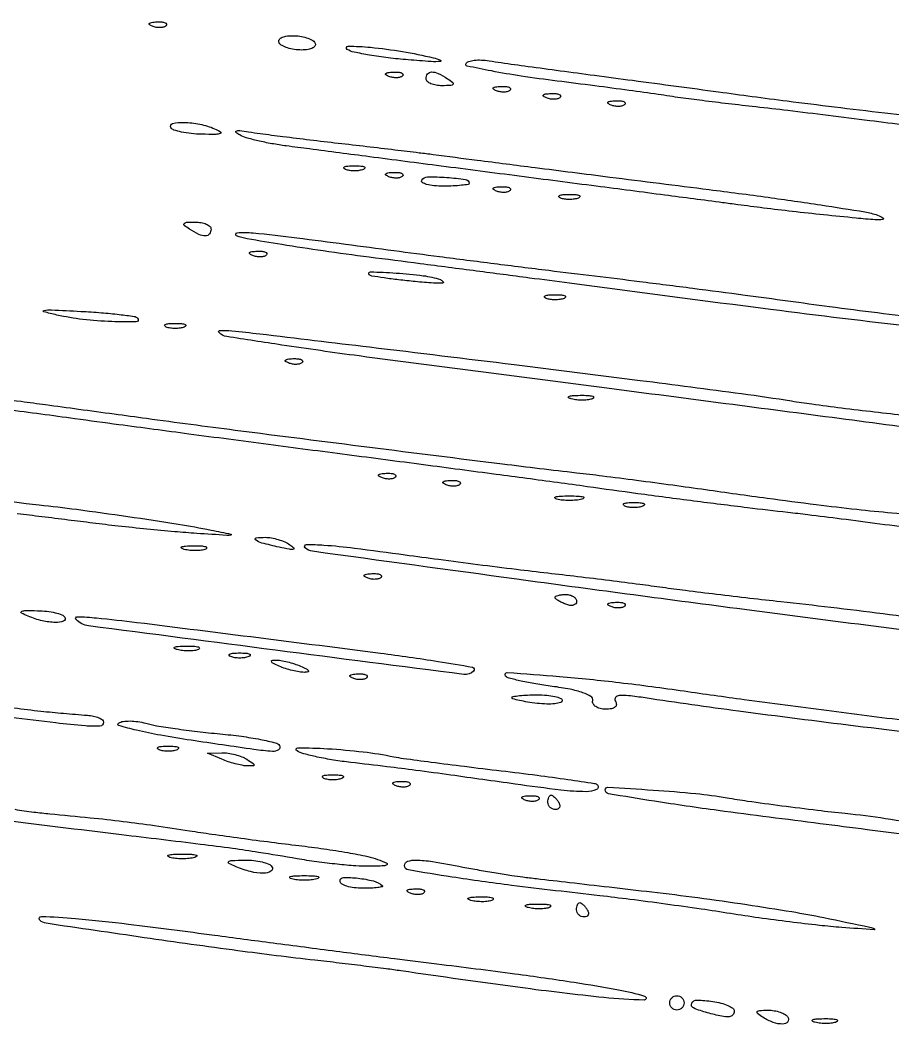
# Model space of a CAD drawing. Extents: x 0 to 1897, y 0 to 3427.
# Drawn here: x 125.4 to 247.1, y 2353.5 to 2494.2 of the extents above; entities that cross this region are included whole.
import ezdxf

# ---------------------------------------------------------------- set-up
doc = ezdxf.new("R2010")
doc.units = 0
doc.header["$MEASUREMENT"] = 0

msp = doc.modelspace()

# ---------------------------------------------------------------- linework, layer by layer
for points in [[(0, 2693.945209, 0.000071), (0.033176, 2460.079717, 0.001354), (0.251425, 2387.118151, 0.000574), (0.543644, 2344.444757, 0.411873)], [(249, 2479.468133, 0.001542), (243.904547, 2480.13412, 0.001041), (238.0875, 2480.863876, 0.001048), (232.459604, 2481.54603, 0.002087), (228, 2482.058219, -0.001622), (224.179488, 2482.493408, -0.001897), (220.55625, 2482.931979, -0.001674), (217.49552, 2483.324661, -0.011575), (216, 2483.556959, 0.010043), (214.394643, 2483.811358, 0.000901), (210.354568, 2484.361235, 0.001172), (205.532934, 2484.997136, 0.000915), (200.292145, 2485.666071, -0.006059), (195.261821, 2486.360806, -0.010544), (191.109982, 2487.075407, -0.00486), (187.737654, 2487.763419, -0.518514), (187.580918, 2488.130929, -0.185062), (187.950159, 2488.412349, -0.04309), (188.728085, 2488.569335, -0.038798), (189.714354, 2488.604307, -0.029658), (190.788773, 2488.494971, 0.005449), (192.464962, 2488.241958, 0.000631), (196.228577, 2487.720587, 0.00076), (200.706608, 2487.11294, 0.00062), (205.5, 2486.475967, -0.000359), (210.823088, 2485.771436, -0.00024), (216.9125, 2484.958058, -0.000242), (222.812474, 2484.164196, -0.000476), (227.5, 2483.526617, 0.00273), (232.38061, 2482.885165, 0.001139), (238.96875, 2482.071105, 0.001127), (246.025047, 2481.231652, 0.00146), (252.5, 2480.495322, -0.004302)], [(250.141061, 2451.340716, -0.003077), (230.071457, 2453.784315, -0.001158), (202, 2457.443725, 0.000409), (196.439059, 2458.17712, 0.000178), (189.05188, 2459.142538, 0.000176), (181.201839, 2460.162789, 0.000235), (174.070231, 2461.083702, -0.003457), (167.625768, 2461.958145, -0.004784), (161.858577, 2462.83772, -0.00305), (157.031522, 2463.651489, -0.058203), (155.570231, 2464.086585, -0.784003), (155.637739, 2464.492786, -0.042623), (157.872616, 2464.472879, -0.008578), (163.979533, 2463.790622, -0.001017), (177.5, 2462.016841, 0.001039), (183.873286, 2461.180993, 0.00061), (191.5, 2460.206335, 0.00061), (199.126848, 2459.250574, 0.001041), (205.5, 2458.473297, -0.00138), (211.803864, 2457.700136, -0.000854), (219.20625, 2456.758644, -0.000857), (226.51351, 2455.803827, -0.001544), (232.5, 2454.992339, 0.001799), (238.297913, 2454.209425, 0.001174), (244.993171, 2453.345845, 0.001181), (251.525085, 2452.534596, 0.002258)], [(254.5, 2436.594131, 0.00028), (239.642814, 2438.558257, 0.000232), (223.815225, 2440.634203, 0.000221), (207.206742, 2442.797278, 0.000199), (190, 2445.023568, -0.001063), (172.663764, 2447.297095, -0.004076), (161.8862, 2448.823346, -0.001966), (154.182442, 2450.009439, -0.158483), (153.112141, 2450.554526, -0.663186), (153.240465, 2450.870493, -0.027195), (154.908186, 2450.802847, -0.005915), (158.794782, 2450.38638, -0.000199), (174.115281, 2448.554957, -0.00079), (194.315823, 2446.09962, -0.001197), (211.878235, 2443.894071, -0.00113), (226.014964, 2442.051837, -0.007636), (233, 2441.01673, 0.007148), (235.818567, 2440.596233, 0.002362), (239.96875, 2440.057547, 0.002352), (244.576682, 2439.503569, 0.002668), (249, 2439.01678, -0.002253)], [(120.286294, 2441.579812, -0.008634), (125.5, 2440.968128, -0.000104), (128.916175, 2440.506685, -0.000043), (133.528125, 2439.882338, -0.000043), (138.467518, 2439.212796, -0.000055), (143, 2438.597504, 0.001761), (155.370225, 2436.961187, 0.000535), (174.134576, 2434.566685, 0.000491), (192.676385, 2432.239243, 0.002504), (203, 2431.006154, -0.002791), (206.612831, 2430.572521, -0.001234), (211.38125, 2429.961215, -0.001221), (216.431439, 2429.288573, -0.001644), (221, 2428.653421, 0.001471), (229.604232, 2427.454176, 0.002912), (236.438791, 2426.56259, 0.003611), (242.091715, 2425.900027, 0.005533), (247, 2425.415545, -0.014485), (252.471288, 2424.7764, -0.012479)], [(250.75, 2423.11721, 0.000809), (245.310545, 2423.839439, 0.000834), (239.923438, 2424.53671, 0.000805), (235.252294, 2425.125747, 0.003563), (232.5, 2425.448418, -0.003168), (226.832283, 2426.108344, -0.001416), (219.383236, 2427.044974, -0.001404), (211.533097, 2428.077052, -0.001945), (204.5, 2429.049682, 0.002036), (200.320588, 2429.626887, 0.000293), (191.771875, 2430.766965, 0.000332), (181.659155, 2432.102759, 0.000284), (171, 2433.497369, -0.00027), (160.010942, 2434.934827, -0.000261), (148.90625, 2436.399415, -0.000258), (139.13664, 2437.698245, -0.000965), (133, 2438.52937, 0.000628), (128.267187, 2439.173615, 0.000638), (123.55625, 2439.802741, 0.000619)], [(259.294028, 2407.68562, -0.001094), (225.353344, 2412.038965, -0.001475), (194.656717, 2416.13662, -0.00013), (166.139284, 2420.036538, -0.163747), (165.128199, 2420.538468, -0.661156), (165.301106, 2420.967681, -0.022576), (167.756374, 2420.904662, -0.013639), (172.009994, 2420.486116, -0.003232), (179.075931, 2419.549238, 0.001822), (183.757234, 2418.915105, 0.001148), (189.228555, 2418.207035, 0.001153), (194.612356, 2417.535467, 0.002117), (199, 2417.017277, -0.001551), (203.112838, 2416.536262, -0.001178), (207.61875, 2415.984324, -0.001191), (211.843218, 2415.446528, -0.002785), (215, 2415.019118, 0.003561), (218.187967, 2414.592523, 0.001453), (222.528125, 2414.05599, 0.001437), (227.195425, 2413.506384, 0.001835), (231.5, 2413.028031, -0.002793), (238.467343, 2412.240254, -0.002423), (245.763983, 2411.338052, -0.002438), (252.998484, 2410.372038, -0.002948)], [(123.570651, 2427.06548, 0.002475), (126.208414, 2426.707871, 0.007591), (128, 2426.501617, -0.008147), (133.216279, 2425.895225, -0.003197), (140.388213, 2424.896118, -0.003092), (147.429688, 2423.824745, -0.010502), (152, 2423.001673, -0.0022), (154.774196, 2422.428953, -0.801068), (154.775699, 2422.304, -0.074135), (154.188535, 2422.254539, -0.000746), (150, 2422.529083, -0.0054), (146.940072, 2422.767453, -0.002669), (143.059375, 2423.132856, -0.002649), (139.037, 2423.554804, -0.003871), (135.5, 2423.972526, 0.0005), (132.070827, 2424.400974, 0.000402), (128.38125, 2424.855206, 0.000406), (124.970811, 2425.269485, 0.001038)], [(259.240203, 2393.544544, -0.000318), (241.930486, 2395.642413, -0.002547), (225.607499, 2397.715677, -0.004944), (212.59374, 2399.567118, 0.009765), (210.237248, 2399.879219, 0.052451), (208.944568, 2399.888708, 0.196343), (208.436234, 2399.620682, 0.323472), (208.402757, 2399.157342, -0.128282), (208.550953, 2398.675542, -0.22967), (208.390089, 2398.303674, -0.136678), (207.893055, 2398.070084, -0.041941), (207.059017, 2398, -0.057396), (206.289596, 2398.088616, -0.089335), (205.678274, 2398.352523, -0.121158), (205.318389, 2398.743566, -0.178916), (205.25, 2399.200077, 0.317044), (205.00785, 2399.759272, 0.052692), (203.887283, 2400.290672, 0.036547), (202.095268, 2400.775969, 0.01488), (199.600638, 2401.182772, -0.00886), (197.296969, 2401.530021, -0.012475), (195.257777, 2401.927021, -0.008728), (193.586593, 2402.326583, -0.144554), (193.100638, 2402.61739, -0.678254), (193.339996, 2403.116019, -0.003654), (200.619586, 2402.561561, -0.008422), (209.008554, 2401.718407, -0.006771), (218, 2400.53779, 0.002654), (226.378681, 2399.367381, 0.001061), (237.864532, 2397.849873, 0.001017), (249.130858, 2396.409005, 0.003623)], [(124.631128, 2384.021773, 0.00613), (127.254951, 2383.645746, 0.009866), (129.5, 2383.39699, -0.002685), (135.139638, 2382.853965, -0.004885), (139.74045, 2382.340554, -0.005235), (144.108219, 2381.763431, -0.003704), (149, 2381.027865, 0.003856), (152.108665, 2380.561386, 0.001781), (156.158473, 2380.000289, 0.001764), (160.419812, 2379.44065, 0.00245), (164.24161, 2378.971468, -0.006592), (167.754019, 2378.5107, -0.007675), (171.078774, 2377.97766, -0.006911), (173.873402, 2377.445575, -0.04506), (175.24161, 2377.034266, -0.011156), (176.512882, 2376.49018, -0.564303), (176.53879, 2376.268935, -0.158685), (176.124932, 2376.120155, -0.003603), (174, 2376.07094, -0.022608), (172.217527, 2376.123106, -0.00755), (169.61875, 2376.356492, -0.007497), (166.745247, 2376.70198, -0.008484), (164, 2377.121432, 0.00198), (158.622239, 2378.014844, 0.00627), (155.012215, 2378.553533, 0.003672), (150.54339, 2379.129799, 0.000341), (139.5, 2380.463853, -0.001672), (121.736096, 2382.657736, -0.00037), (91.303242, 2386.542491, -0.000384)]]:
    msp.add_lwpolyline(points, format="xyb")
for points in [[(145.729167, 2493.395833, -0.126455), (145.402231, 2493.202593, -0.060344), (144.916927, 2493.123424, -0.05415), (144.359369, 2493.160852, -0.051402), (143.8125, 2493.316886, -0.054073), (143.395823, 2493.538436, -0.470617), (143.37858, 2493.720685, -0.168741), (143.670344, 2493.862007, -0.018894), (144.416667, 2493.921053, -0.028489), (145.112848, 2493.910055, -0.077125), (145.592839, 2493.799335, -0.208169), (145.77538, 2493.614691, -0.296942)], [(166.5, 2491, -0.248314), (166.525676, 2490.616153, -0.167127), (166.219427, 2490.288197, -0.085479), (165.553315, 2490.069023, -0.03685), (164.618034, 2490, -0.036773), (163.615763, 2490.073814, -0.040854), (162.670862, 2490.29375, -0.044834), (161.910071, 2490.615371, -0.132684), (161.5, 2491, -0.248314), (161.474324, 2491.383847, -0.167127), (161.780573, 2491.711803, -0.085479), (162.446685, 2491.930977, -0.03685), (163.381966, 2492, -0.036773), (164.384237, 2491.926186, -0.040854), (165.329138, 2491.70625, -0.044834), (166.089929, 2491.384629, -0.132684)], [(183, 2488.908809, -0.036846), (184.025885, 2488.577358, -0.790331), (183.997881, 2488.395751, -0.037028), (182.706947, 2488.387824, -0.003379), (179.5, 2488.627636, -0.009839), (176.709872, 2488.910612, -0.012039), (174.115625, 2489.288981, -0.010578), (171.962769, 2489.703153, -0.079812), (171, 2490.077133, -0.766052), (171.124658, 2490.533974, -0.023523), (174.256526, 2490.377196, -0.01714), (178.702529, 2489.789914, -0.01831)], [(178.729167, 2486.395833, -0.126455), (178.402231, 2486.202593, -0.060344), (177.916927, 2486.123424, -0.05415), (177.359369, 2486.160852, -0.051402), (176.8125, 2486.316886, -0.054073), (176.395823, 2486.538436, -0.470617), (176.37858, 2486.720685, -0.168741), (176.670344, 2486.862007, -0.018894), (177.416667, 2486.921053, -0.028489), (178.112848, 2486.910055, -0.077125), (178.592839, 2486.799335, -0.208169), (178.77538, 2486.614691, -0.296942)], [(185, 2486, -0.023197), (185.728886, 2485.479509, -0.409657), (185.762149, 2485.218347, -0.220444), (185.444209, 2485.050422, -0.011293), (184.25, 2485.015313, -0.042523), (183.388595, 2485.082804, -0.062416), (182.660937, 2485.298248, -0.082215), (182.167975, 2485.618823, -0.210568), (182, 2486, -0.163584), (182.224247, 2486.667076, -0.234725), (182.772965, 2486.939692, -0.112355), (183.698623, 2486.729028, -0.031558)], [(193.729167, 2484.395833, -0.126455), (193.402231, 2484.202593, -0.060344), (192.916927, 2484.123424, -0.05415), (192.359369, 2484.160852, -0.051402), (191.8125, 2484.316886, -0.054073), (191.395823, 2484.538436, -0.470617), (191.37858, 2484.720685, -0.168741), (191.670344, 2484.862007, -0.018894), (192.416667, 2484.921053, -0.028489), (193.112848, 2484.910055, -0.077125), (193.592839, 2484.799335, -0.208169), (193.77538, 2484.614691, -0.296942)], [(200.729167, 2483.395833, -0.126455), (200.402231, 2483.202593, -0.060344), (199.916927, 2483.123424, -0.05415), (199.359369, 2483.160852, -0.051402), (198.8125, 2483.316886, -0.054073), (198.395823, 2483.538436, -0.470617), (198.37858, 2483.720685, -0.168741), (198.670344, 2483.862007, -0.018894), (199.416667, 2483.921053, -0.028489), (200.112848, 2483.910055, -0.077125), (200.592839, 2483.799335, -0.208169), (200.77538, 2483.614691, -0.296942)], [(209.729167, 2482.395833, -0.126455), (209.402231, 2482.202593, -0.060344), (208.916927, 2482.123424, -0.05415), (208.359369, 2482.160852, -0.051402), (207.8125, 2482.316886, -0.054073), (207.395823, 2482.538436, -0.470617), (207.37858, 2482.720685, -0.168741), (207.670344, 2482.862007, -0.018894), (208.416667, 2482.921053, -0.028489), (209.112848, 2482.910055, -0.077125), (209.592839, 2482.799335, -0.208169), (209.77538, 2482.614691, -0.296942)], [(152.5, 2479.011182, -0.037902), (153.304111, 2478.595721, -0.607942), (153.286396, 2478.357877, -0.100592), (152.651601, 2478.226904, -0.006154), (150.707899, 2478.24508, -0.020208), (149.217934, 2478.337679, -0.026892), (147.877883, 2478.548784, -0.026279), (146.819003, 2478.833383, -0.177352), (146.398882, 2479.163613, -0.511252), (146.636634, 2479.739317, -0.064819), (148.216834, 2479.905018, -0.044312), (150.442897, 2479.651169, -0.049796)], [(169.735151, 2477.009651, -0.000476), (173.730295, 2476.544215, -0.0005), (177.659701, 2476.078655, -0.000479), (181.050124, 2475.67022, -0.002242), (183, 2475.424553, 0.000554), (189.153451, 2474.628165, 0.000252), (197.203345, 2473.599534, 0.000193), (207.641886, 2472.275128, 0.000084), (221.5, 2470.524678, -0.002694), (229.726747, 2469.441882, -0.00377), (237.065625, 2468.379257, -0.002282), (243.228013, 2467.41069, -0.049379), (245, 2466.940933, -0.056157), (245.765596, 2466.552023, -0.693453), (245.715654, 2466.332863, -0.053039), (244.669685, 2466.303431, -0.004556), (242, 2466.536173, -0.001996), (237.469674, 2466.991012, -0.002248), (233.119538, 2467.46509, -0.002398), (229.082216, 2467.943078, -0.003412), (225.5, 2468.409453, 0.00161), (223.380842, 2468.693123, 0.000058), (215.303125, 2469.746979, 0.000107), (205.75386, 2470.989605, 0.000075), (195, 2472.384999, -0.000042), (184.102968, 2473.79823, -0.000054), (174.109375, 2475.096242, -0.000041), (165.732072, 2476.185935, -0.000486), (162.5, 2476.609816, -0.011939), (160.47578, 2476.926632, -0.013041), (158.528125, 2477.332019, -0.012561), (156.884225, 2477.763021, -0.061102), (156, 2478.140605, -0.046955), (155.488223, 2478.505562, -0.576093), (155.524182, 2478.694747, -0.114825), (156.000675, 2478.746895, -0.009648), (157.235151, 2478.574267, 0.007287), (158.847642, 2478.341011, 0.001141), (162.035276, 2477.934629, 0.001268), (165.796043, 2477.473584, 0.001106)], [(173.25, 2473.337719, -0.057986), (172.679992, 2473.181385, -0.037979), (172, 2473.12966, -0.037979), (171.320008, 2473.181385, -0.057986), (170.75, 2473.337719, -0.174857), (170.540618, 2473.525001, -0.447206), (170.601562, 2473.693942, -0.078554), (171.10856, 2473.810911, -0.017491), (172, 2473.842105, -0.017491), (172.89144, 2473.810911, -0.078554), (173.398438, 2473.693942, -0.447206), (173.459382, 2473.525001, -0.174857)], [(178.729167, 2472.395833, -0.126455), (178.402231, 2472.202593, -0.060344), (177.916927, 2472.123424, -0.05415), (177.359369, 2472.160852, -0.051402), (176.8125, 2472.316886, -0.054073), (176.395823, 2472.538436, -0.470617), (176.37858, 2472.720685, -0.168741), (176.670344, 2472.862007, -0.018894), (177.416667, 2472.921053, -0.028489), (178.112848, 2472.910055, -0.077125), (178.592839, 2472.799335, -0.208169), (178.77538, 2472.614691, -0.296942)], [(188, 2471.386501, -0.370475), (187.868051, 2471.232862, -0.010858), (186.954539, 2471.113535, -0.016855), (185.805541, 2471.027814, -0.01019), (184.440983, 2471, -0.022189), (183.111312, 2471.059037, -0.044643), (182.078705, 2471.244773, -0.075366), (181.469645, 2471.515041, -0.409969), (181.396955, 2471.833269, -0.25781), (182.213729, 2472.292921, -0.018882), (184.881157, 2472.21341, -0.017887), (187.518677, 2471.939905, -0.374035)], [(193.729167, 2470.395833, -0.126455), (193.402231, 2470.202593, -0.060344), (192.916927, 2470.123424, -0.05415), (192.359369, 2470.160852, -0.051402), (191.8125, 2470.316886, -0.054073), (191.395823, 2470.538436, -0.470617), (191.37858, 2470.720685, -0.168741), (191.670344, 2470.862007, -0.018894), (192.416667, 2470.921053, -0.028489), (193.112848, 2470.910055, -0.077125), (193.592839, 2470.799335, -0.208169), (193.77538, 2470.614691, -0.296942)], [(203.25, 2469.337719, -0.057986), (202.679992, 2469.181385, -0.037979), (202, 2469.12966, -0.037979), (201.320008, 2469.181385, -0.057986), (200.75, 2469.337719, -0.174857), (200.540618, 2469.525001, -0.447206), (200.601562, 2469.693942, -0.078554), (201.10856, 2469.810911, -0.017491), (202, 2469.842105, -0.017491), (202.89144, 2469.810911, -0.078554), (203.398438, 2469.693942, -0.447206), (203.459382, 2469.525001, -0.174857)], [(152, 2465, -0.163584), (151.775753, 2464.332924, -0.234725), (151.227035, 2464.060308, -0.112355), (150.301377, 2464.270972, -0.031558), (149, 2465, -0.023197), (148.271114, 2465.520491, -0.409657), (148.237851, 2465.781653, -0.220444), (148.555791, 2465.949578, -0.011293), (149.75, 2465.984687, -0.042523), (150.611405, 2465.917196, -0.062416), (151.339063, 2465.701752, -0.082215), (151.832025, 2465.381177, -0.210568)], [(159.729167, 2461.395833, -0.126455), (159.402231, 2461.202593, -0.060344), (158.916927, 2461.123424, -0.05415), (158.359369, 2461.160852, -0.051402), (157.8125, 2461.316886, -0.054073), (157.395823, 2461.538436, -0.470617), (157.37858, 2461.720685, -0.168741), (157.670344, 2461.862007, -0.018894), (158.416667, 2461.921053, -0.028489), (159.112848, 2461.910055, -0.077125), (159.592839, 2461.799335, -0.208169), (159.77538, 2461.614691, -0.296942)], [(184, 2457.948198, -0.14241), (184.402531, 2457.665943, -0.602389), (184.314936, 2457.4633, -0.037742), (183.031427, 2457.459454, -0.005868), (180.5, 2457.673077, -0.005154), (178.170597, 2457.921471, -0.007692), (176.140104, 2458.190908, -0.00382), (174.432328, 2458.457661, -0.143463), (174.083333, 2458.625199, -0.696391), (174.248068, 2459.039619, -0.011002), (177.813523, 2458.874921, -0.014672), (181.598903, 2458.504653, -0.050485)], [(201.25, 2455.337719, -0.057986), (200.679992, 2455.181385, -0.037979), (200, 2455.12966, -0.037979), (199.320008, 2455.181385, -0.057986), (198.75, 2455.337719, -0.174857), (198.540618, 2455.525001, -0.447206), (198.601562, 2455.693942, -0.078554), (199.10856, 2455.810911, -0.017491), (200, 2455.842105, -0.017491), (200.89144, 2455.810911, -0.078554), (201.398438, 2455.693942, -0.447206), (201.459382, 2455.525001, -0.174857)], [(141.760285, 2452.573048, -0.659017), (141.556487, 2452.062772, -0.016073), (138.153148, 2452.085577, -0.019221), (134.108525, 2452.398774, -0.026131), (130.5, 2453.010661, -0.01246), (128.653577, 2453.472581, -0.808078), (128.664721, 2453.662678, -0.049331), (129.757902, 2453.722167, -0.00187), (133.843619, 2453.526079, -0.006879), (136.69908, 2453.33891, -0.010149), (139.198382, 2453.089383, -0.005794), (141.277915, 2452.814561, -0.161999)], [(148.25, 2451.337719, -0.057986), (147.679992, 2451.181385, -0.037979), (147, 2451.12966, -0.037979), (146.320008, 2451.181385, -0.057986), (145.75, 2451.337719, -0.174857), (145.540618, 2451.525001, -0.447206), (145.601562, 2451.693942, -0.078554), (146.10856, 2451.810911, -0.017491), (147, 2451.842105, -0.017491), (147.89144, 2451.810911, -0.078554), (148.398438, 2451.693942, -0.447206), (148.459382, 2451.525001, -0.174857)], [(164.729167, 2446.395833, -0.126455), (164.402231, 2446.202593, -0.060344), (163.916927, 2446.123424, -0.05415), (163.359369, 2446.160852, -0.051402), (162.8125, 2446.316886, -0.054073), (162.395823, 2446.538436, -0.470617), (162.37858, 2446.720685, -0.168741), (162.670344, 2446.862007, -0.018894), (163.416667, 2446.921053, -0.028489), (164.112848, 2446.910055, -0.077125), (164.592839, 2446.799335, -0.208169), (164.77538, 2446.614691, -0.296942)], [(205.269032, 2441.344063, -0.06278), (204.671085, 2441.185595, -0.030339), (203.880008, 2441.127736, -0.029507), (203.036634, 2441.167106, -0.037336), (202.269032, 2441.307009, -0.087174), (201.883358, 2441.48334, -0.597527), (201.900903, 2441.643467, -0.080377), (202.431793, 2441.764444, -0.012823), (203.5, 2441.805051, -0.014395), (204.580113, 2441.787295, -0.052471), (205.257153, 2441.684921, -0.333666), (205.386009, 2441.52287, -0.31318)], [(177.729167, 2430.395833, -0.126455), (177.402231, 2430.202593, -0.060344), (176.916927, 2430.123424, -0.05415), (176.359369, 2430.160852, -0.051402), (175.8125, 2430.316886, -0.054073), (175.395823, 2430.538436, -0.470617), (175.37858, 2430.720685, -0.168741), (175.670344, 2430.862007, -0.018894), (176.416667, 2430.921053, -0.028489), (177.112848, 2430.910055, -0.077125), (177.592839, 2430.799335, -0.208169), (177.77538, 2430.614691, -0.296942)], [(186.729167, 2429.395833, -0.126455), (186.402231, 2429.202593, -0.060344), (185.916927, 2429.123424, -0.05415), (185.359369, 2429.160852, -0.051402), (184.8125, 2429.316886, -0.054073), (184.395823, 2429.538436, -0.470617), (184.37858, 2429.720685, -0.168741), (184.670344, 2429.862007, -0.018894), (185.416667, 2429.921053, -0.028489), (186.112848, 2429.910055, -0.077125), (186.592839, 2429.799335, -0.208169), (186.77538, 2429.614691, -0.296942)], [(203.75, 2427.310674, -0.039571), (202.952734, 2427.168469, -0.024357), (202, 2427.122029, -0.024357), (201.047266, 2427.168469, -0.039571), (200.25, 2427.310674, -0.161593), (199.99086, 2427.478988, -0.542911), (200.042187, 2427.633659, -0.052887), (200.748017, 2427.740287, -0.011065), (202, 2427.767997, -0.011065), (203.251983, 2427.740287, -0.052887), (203.957813, 2427.633659, -0.542911), (204.00914, 2427.478988, -0.161593)], [(212.25, 2426.337719, -0.057986), (211.679992, 2426.181385, -0.037979), (211, 2426.12966, -0.037979), (210.320008, 2426.181385, -0.057986), (209.75, 2426.337719, -0.174857), (209.540618, 2426.525001, -0.447206), (209.601562, 2426.693942, -0.078554), (210.10856, 2426.810911, -0.017491), (211, 2426.842105, -0.017491), (211.89144, 2426.810911, -0.078554), (212.398438, 2426.693942, -0.447206), (212.459382, 2426.525001, -0.174857)], [(163, 2420.95431, -0.045015), (163.537319, 2420.515436, -0.593089), (163.48239, 2420.320537, -0.103987), (162.944116, 2420.310733, -0.007762), (161.5, 2420.6103, -0.008705), (159.108583, 2421.189115, -0.092061), (158.203401, 2421.613585, -0.677836), (158.274386, 2421.90032, -0.036193), (159.583333, 2421.984687, -0.043125), (160.426682, 2421.905021, -0.028137), (161.377604, 2421.675698, -0.028277), (162.286566, 2421.344478, -0.047271)], [(151.269032, 2420.344063, -0.06278), (150.671085, 2420.185595, -0.030339), (149.880008, 2420.127736, -0.029507), (149.036634, 2420.167106, -0.037336), (148.269032, 2420.307009, -0.087174), (147.883358, 2420.48334, -0.597527), (147.900903, 2420.643467, -0.080377), (148.431793, 2420.764444, -0.012823), (149.5, 2420.805051, -0.014395), (150.580113, 2420.787295, -0.052471), (151.257153, 2420.684921, -0.333666), (151.386009, 2420.52287, -0.31318)], [(175.729167, 2416.395833, -0.126455), (175.402231, 2416.202593, -0.060344), (174.916927, 2416.123424, -0.05415), (174.359369, 2416.160852, -0.051402), (173.8125, 2416.316886, -0.054073), (173.395823, 2416.538436, -0.470617), (173.37858, 2416.720685, -0.168741), (173.670344, 2416.862007, -0.018894), (174.416667, 2416.921053, -0.028489), (175.112848, 2416.910055, -0.077125), (175.592839, 2416.799335, -0.208169), (175.77538, 2416.614691, -0.296942)], [(203, 2413.031385, -0.184534), (202.877514, 2412.710807, -0.147206), (202.559375, 2412.516384, -0.100118), (202.074366, 2412.488865, -0.055937), (201.5, 2412.638374, -0.02136), (200.925442, 2412.887494, -0.030395), (200.440625, 2413.160341, -0.030693), (200.087111, 2413.420671, -0.222225), (200, 2413.606989, -0.289661), (200.096084, 2413.758929, -0.046727), (200.440625, 2413.884553, -0.039339), (200.925176, 2413.971531, -0.024748), (201.5, 2414, -0.062722), (202.073532, 2413.92777, -0.08088), (202.559375, 2413.715469, -0.098158), (202.884506, 2413.400789, -0.152681)], [(209.729167, 2412.395833, -0.126455), (209.402231, 2412.202593, -0.060344), (208.916927, 2412.123424, -0.05415), (208.359369, 2412.160852, -0.051402), (207.8125, 2412.316886, -0.054073), (207.395823, 2412.538436, -0.470617), (207.37858, 2412.720685, -0.168741), (207.670344, 2412.862007, -0.018894), (208.416667, 2412.921053, -0.028489), (209.112848, 2412.910055, -0.077125), (209.592839, 2412.799335, -0.208169), (209.77538, 2412.614691, -0.296942)], [(131.594679, 2410.846806, -0.465584), (131.414592, 2410.299532, -0.101667), (130.293385, 2410.096915, -0.052712), (128.449371, 2410.336462, -0.0395), (126.5, 2410.968362, -0.020231), (125.548678, 2411.407984, -0.587566), (125.541149, 2411.623, -0.135213), (126.005019, 2411.753654, -0.005339), (127.785662, 2411.744883, -0.023665), (129.082019, 2411.663202, -0.030335), (130.259896, 2411.459924, -0.031195), (131.190396, 2411.178276, -0.166754)], [(158.601575, 2407.992751, -0.000866), (175.644986, 2405.818124, -0.006539), (183.680112, 2404.671731, -0.006886), (188.4675, 2403.857006, -0.604148), (188.63898, 2403.305646, -0.232265), (187.281533, 2402.842262, -0.00036), (160.991475, 2406.231135, -0.000466), (134.914469, 2409.63637, -0.165131), (133.170291, 2410.496375, -0.677421), (133.345456, 2410.904494, -0.018172), (136.034368, 2410.738136, -0.006383), (141.648091, 2410.113034, -0.000379)], [(150.269032, 2406.344063, -0.06278), (149.671085, 2406.185595, -0.030339), (148.880008, 2406.127736, -0.029507), (148.036634, 2406.167106, -0.037336), (147.269032, 2406.307009, -0.087174), (146.883358, 2406.48334, -0.597527), (146.900903, 2406.643467, -0.080377), (147.431793, 2406.764444, -0.012823), (148.5, 2406.805051, -0.014395), (149.580113, 2406.787295, -0.052471), (150.257153, 2406.684921, -0.333666), (150.386009, 2406.52287, -0.31318)], [(157.25, 2405.337719, -0.057986), (156.679992, 2405.181385, -0.037979), (156, 2405.12966, -0.037979), (155.320008, 2405.181385, -0.057986), (154.75, 2405.337719, -0.174857), (154.540618, 2405.525001, -0.447206), (154.601562, 2405.693942, -0.078554), (155.10856, 2405.810911, -0.017491), (156, 2405.842105, -0.017491), (156.89144, 2405.810911, -0.078554), (157.398438, 2405.693942, -0.447206), (157.459382, 2405.525001, -0.174857)], [(164.5, 2404, -0.015364), (165.303516, 2403.625069, -0.14515), (165.577294, 2403.367142, -0.507108), (165.502647, 2403.196198, -0.055166), (165, 2403.140571, -0.04179), (164.284048, 2403.200514, -0.018434), (163.353125, 2403.393028, -0.018093), (162.375609, 2403.670913, -0.02318), (161.5, 2404, -0.015364), (160.696484, 2404.374931, -0.14515), (160.422706, 2404.632858, -0.507108), (160.497353, 2404.803802, -0.055166), (161, 2404.859429, -0.04179), (161.715952, 2404.799486, -0.018434), (162.646875, 2404.606972, -0.018093), (163.624391, 2404.329087, -0.02318)], [(173.729167, 2402.395833, -0.126455), (173.402231, 2402.202593, -0.060344), (172.916927, 2402.123424, -0.05415), (172.359369, 2402.160852, -0.051402), (171.8125, 2402.316886, -0.054073), (171.395823, 2402.538436, -0.470617), (171.37858, 2402.720685, -0.168741), (171.670344, 2402.862007, -0.018894), (172.416667, 2402.921053, -0.028489), (173.112848, 2402.910055, -0.077125), (173.592839, 2402.799335, -0.208169), (173.77538, 2402.614691, -0.296942)], [(119, 2398.891803, 0.001378), (124.506142, 2398.17727, 0.00414), (128.271219, 2397.730867, 0.005475), (131.412942, 2397.419504, 0.004595), (134.75, 2397.156524, -0.034679), (135.611661, 2397.036165, -0.051021), (136.339063, 2396.803104, -0.064449), (136.841044, 2396.501696, -0.229227), (137, 2396.173193, -0.397351), (136.504025, 2395.647628, -0.033517), (134.464221, 2395.666179, -0.011549), (130.328012, 2396.077841, -0.000674), (117.75, 2397.641014, -0.005776), (112.478126, 2398.365368, -0.009497), (108.039062, 2399.114079, -0.003601), (104.316164, 2399.842767, -0.356639), (104, 2400.229644, -0.325558), (104.215893, 2400.526074, -0.053094), (104.954688, 2400.680272, -0.041381), (106.004074, 2400.698068, -0.024426), (107.25, 2400.554656, 0.004639), (109.03463, 2400.27733, 0.001075), (112.042187, 2399.845106, 0.001109), (115.507421, 2399.362548, 0.001086)], [(201, 2399.200801, -0.335283), (200.784908, 2398.916097, -0.041434), (199.971875, 2398.756394, -0.035585), (198.841769, 2398.711167, -0.021273), (197.5, 2398.810207, -0.010324), (196.158232, 2398.995004, -0.016747), (195.028125, 2399.213521, -0.010728), (194.130021, 2399.438973, -0.337893), (194, 2399.609406, -0.368991), (194.132537, 2399.764547, -0.011422), (195.028125, 2399.885263, -0.017314), (196.158078, 2399.971889, -0.010473), (197.5, 2400, -0.021529), (198.841446, 2399.942214, -0.034612), (199.971875, 2399.765235, -0.038489), (200.789476, 2399.511037, -0.307262)], [(153.246383, 2394.555934, -0.010298), (156.253156, 2394.211577, -0.015098), (158.879121, 2393.774804, -0.010399), (161.011026, 2393.307436, -0.197669), (161.552344, 2392.915305, -0.404654), (161.425559, 2392.335973, -0.163093), (160.565226, 2392.104355, -0.020998), (157.985143, 2392.369338, -0.00096), (149.219588, 2393.660557, -0.00728), (144.972395, 2394.357891, -0.013992), (141.59482, 2395.061135, -0.012143), (139.152673, 2395.704381, -0.650245), (139.103511, 2396.063973, -0.104578), (139.730776, 2396.289519, -0.036295), (140.695193, 2396.351537, -0.034169), (141.798801, 2396.266777, -0.033597), (142.886979, 2396.032414, 0.02851), (144.370331, 2395.697131, 0.00593), (147.010447, 2395.288845, 0.006208), (150.090961, 2394.888753, 0.005826)], [(147.25, 2392.337719, -0.057986), (146.679992, 2392.181385, -0.037979), (146, 2392.12966, -0.037979), (145.320008, 2392.181385, -0.057986), (144.75, 2392.337719, -0.174857), (144.540618, 2392.525001, -0.447206), (144.601562, 2392.693942, -0.078554), (145.10856, 2392.810911, -0.017491), (146, 2392.842105, -0.017491), (146.89144, 2392.810911, -0.078554), (147.398438, 2392.693942, -0.447206), (147.459382, 2392.525001, -0.174857)], [(177.5, 2391.357441, 0.016971), (178.838715, 2391.130341, 0.001114), (182.727475, 2390.614524, 0.001615), (187.366936, 2390.024882, 0.001205), (192.487148, 2389.403467, -0.002687), (197.496399, 2388.780452, -0.004242), (201.785493, 2388.186542, -0.00116), (205.506817, 2387.630211, -0.160015), (205.903815, 2387.429518, -0.531689), (205.77512, 2386.767328, -0.103184), (204.324887, 2386.479612, -0.027444), (200.810703, 2386.707179, -0.005151), (194.417578, 2387.541986, 0.000354), (185.464906, 2388.7985, 0.00188), (180.565845, 2389.463788, 0.002763), (176.542882, 2389.97211, 0.001422), (171.5, 2390.566472, -0.011104), (169.092879, 2390.897551, -0.012915), (166.821875, 2391.321886, -0.011959), (164.927543, 2391.774359, -0.07222), (164, 2392.169329, -0.761939), (164.130255, 2392.625467, -0.012628), (168.265782, 2392.481439, -0.014048), (173.230205, 2392.042632, -0.021435)], [(157, 2391, -0.006504), (157.891247, 2390.407458, -0.247646), (158, 2390.20135, -0.411928), (157.87267, 2390.073021, -0.011111), (157, 2390.085598, -0.038039), (156.284166, 2390.166597, -0.016709), (155.353125, 2390.37688, -0.016424), (154.375582, 2390.666878, -0.021159), (153.5, 2391), (151.5, 2391.859429), (153.5, 2391.914402, -0.04208), (154.375422, 2391.864773, -0.028709), (155.353125, 2391.668473, -0.029001), (156.280859, 2391.367678, -0.050598)], [(170.25, 2388.337719, -0.057986), (169.679992, 2388.181385, -0.037979), (169, 2388.12966, -0.037979), (168.320008, 2388.181385, -0.057986), (167.75, 2388.337719, -0.174857), (167.540618, 2388.525001, -0.447206), (167.601562, 2388.693942, -0.078554), (168.10856, 2388.810911, -0.017491), (169, 2388.842105, -0.017491), (169.89144, 2388.810911, -0.078554), (170.398438, 2388.693942, -0.447206), (170.459382, 2388.525001, -0.174857)], [(179.729167, 2387.395833, -0.126455), (179.402231, 2387.202593, -0.060344), (178.916927, 2387.123424, -0.05415), (178.359369, 2387.160852, -0.051402), (177.8125, 2387.316886, -0.054073), (177.395823, 2387.538436, -0.470617), (177.37858, 2387.720685, -0.168741), (177.670344, 2387.862007, -0.018894), (178.416667, 2387.921053, -0.028489), (179.112848, 2387.910055, -0.077125), (179.592839, 2387.799335, -0.208169), (179.77538, 2387.614691, -0.296942)], [(224, 2385.632739, 0.009186), (226.843546, 2385.181497, 0.002132), (231.639824, 2384.5313, 0.002324), (236.632643, 2383.899723, 0.00495), (240.5, 2383.467575, -0.012313), (246.123454, 2382.755212, -0.011004), (251.921064, 2381.744264, -0.006098), (257.149277, 2380.64717, -0.141748), (258.46875, 2379.925216, -0.207512), (258.608655, 2379.574233, -0.338566), (258.416239, 2379.337655, -0.082255), (257.708934, 2379.287396, -0.017079), (256.46875, 2379.446203, 0.007029), (254.543845, 2379.732115, 0.000581), (249.525195, 2380.399651, 0.000777), (243.535953, 2381.179735, 0.000599), (237, 2382.012739, -0.001603), (222.767043, 2383.855763, -0.006035), (213.863995, 2385.147174, -0.002597), (207.461631, 2386.189002, -0.366245), (207, 2386.73469, -0.431094), (207.383168, 2387.096512, -0.00186), (213.681175, 2386.711796, -0.007992), (219.65058, 2386.228928, -0.019765)], [(197.729167, 2385.395833, -0.126455), (197.402231, 2385.202593, -0.060344), (196.916927, 2385.123424, -0.05415), (196.359369, 2385.160852, -0.051402), (195.8125, 2385.316886, -0.054073), (195.395823, 2385.538436, -0.470617), (195.37858, 2385.720685, -0.168741), (195.670344, 2385.862007, -0.018894), (196.416667, 2385.921053, -0.028489), (197.112848, 2385.910055, -0.077125), (197.592839, 2385.799335, -0.208169), (197.77538, 2385.614691, -0.296942)], [(200.5, 2385, -0.082592), (200.656512, 2384.6179, -0.161196), (200.6254, 2384.29375, -0.182303), (200.413961, 2384.078288, -0.108972), (200.059017, 2384, -0.093332), (199.654762, 2384.076123, -0.09642), (199.311086, 2384.29375, -0.099167), (199.081062, 2384.618444, -0.105053), (199, 2385, -0.042167), (199.032345, 2385.382849, -0.061769), (199.129539, 2385.70625, -0.081139), (199.272352, 2385.92554, -0.210953), (199.440983, 2386, -0.151918), (199.65171, 2385.934461, -0.038439), (199.933975, 2385.70625, -0.035638), (200.231006, 2385.382774, -0.029505)], [(149.75, 2377.310674, -0.039571), (148.952734, 2377.168469, -0.024357), (148, 2377.122029, -0.024357), (147.047266, 2377.168469, -0.039571), (146.25, 2377.310674, -0.161593), (145.99086, 2377.478988, -0.542911), (146.042187, 2377.633659, -0.052887), (146.748017, 2377.740287, -0.011065), (148, 2377.767997, -0.011065), (149.251983, 2377.740287, -0.052887), (149.957813, 2377.633659, -0.542911), (150.00914, 2377.478988, -0.161593)], [(160.5, 2376, -0.4203), (160.346688, 2375.379408, -0.134003), (159.324618, 2375.100478, -0.061247), (157.503178, 2375.324433, -0.040316), (155.5, 2376, -0.017465), (154.476318, 2376.482909, -0.547298), (154.454607, 2376.714308, -0.156206), (154.879466, 2376.870796, -0.005245), (156.690983, 2376.929715, -0.029403), (157.957874, 2376.883116, -0.035978), (159.126162, 2376.685604, -0.038911), (160.052677, 2376.38146, -0.156831)], [(187.11351, 2375.97009, 0.003335), (189.39573, 2375.549483, 0.002876), (191.798969, 2375.13737, 0.002895), (193.983072, 2374.788734, 0.008381), (195.5, 2374.581557, 0.000838), (197.402093, 2374.357413, 0.000081), (202.025, 2373.82126, 0.000103), (207.53646, 2373.184106, 0.000081), (213.5, 2372.496911, -0.004657), (219.902404, 2371.699714, -0.003803), (226.7375, 2370.730947, -0.003842), (233.014198, 2369.743213, -0.010061), (237.5, 2368.908896, -0.000393), (243.926906, 2367.573977, -0.074462), (244.555187, 2367.34162, -0.804121), (244.515147, 2367.205748, -0.00112), (240, 2367.533776, -0.008501), (236.875455, 2367.821312, -0.003778), (232.765625, 2368.301553, -0.003738), (228.421113, 2368.875531, -0.005041), (224.5, 2369.46379, 0.00371), (220.385554, 2370.092259, 0.002143), (215.426563, 2370.790428, 0.002141), (210.443492, 2371.448499, 0.00359), (206.25, 2371.953466, -0.002532), (193.922143, 2373.411496, -0.007873), (185.634378, 2374.567037, -0.003775), (179.529317, 2375.563739, -0.365429), (179, 2376.191265, -0.324557), (179.420676, 2376.771076, -0.085891), (180.621925, 2376.945395, -0.034486), (182.879786, 2376.727522, -0.005945)], [(166.75, 2374.310674, -0.039571), (165.952734, 2374.168469, -0.024357), (165, 2374.122029, -0.024357), (164.047266, 2374.168469, -0.039571), (163.25, 2374.310674, -0.161593), (162.99086, 2374.478988, -0.542911), (163.042187, 2374.633659, -0.052887), (163.748017, 2374.740287, -0.011065), (165, 2374.767997, -0.011065), (166.251983, 2374.740287, -0.052887), (166.957813, 2374.633659, -0.542911), (167.00914, 2374.478988, -0.161593)], [(175.916667, 2373.359324, -0.607811), (175.883592, 2373.220029, -0.028872), (175.280729, 2373.105551, -0.021818), (174.353346, 2373.025321, -0.010668), (173.166667, 2373, -0.030509), (171.953496, 2373.074095, -0.047371), (170.930208, 2373.299347, -0.060308), (170.218827, 2373.627161, -0.260279), (170, 2374.019052, -0.409681), (170.482161, 2374.508746, -0.031647), (172.510424, 2374.411778, -0.035032), (174.652742, 2374.019549, -0.115641)], [(181.729167, 2372.395833, -0.126455), (181.402231, 2372.202593, -0.060344), (180.916927, 2372.123424, -0.05415), (180.359369, 2372.160852, -0.051402), (179.8125, 2372.316886, -0.054073), (179.395823, 2372.538436, -0.470617), (179.37858, 2372.720685, -0.168741), (179.670344, 2372.862007, -0.018894), (180.416667, 2372.921053, -0.028489), (181.112848, 2372.910055, -0.077125), (181.592839, 2372.799335, -0.208169), (181.77538, 2372.614691, -0.296942)], [(191.269032, 2371.344063, -0.06278), (190.671085, 2371.185595, -0.030339), (189.880008, 2371.127736, -0.029507), (189.036634, 2371.167106, -0.037336), (188.269032, 2371.307009, -0.087174), (187.883358, 2371.48334, -0.597527), (187.900903, 2371.643467, -0.080377), (188.431793, 2371.764444, -0.012823), (189.5, 2371.805051, -0.014395), (190.580113, 2371.787295, -0.052471), (191.257153, 2371.684921, -0.333666), (191.386009, 2371.52287, -0.31318)], [(199.269032, 2370.344063, -0.06278), (198.671085, 2370.185595, -0.030339), (197.880008, 2370.127736, -0.029507), (197.036634, 2370.167106, -0.037336), (196.269032, 2370.307009, -0.087174), (195.883358, 2370.48334, -0.597527), (195.900903, 2370.643467, -0.080377), (196.431793, 2370.764444, -0.012823), (197.5, 2370.805051, -0.014395), (198.580113, 2370.787295, -0.052471), (199.257153, 2370.684921, -0.333666), (199.386009, 2370.52287, -0.31318)], [(204.5, 2370, -0.082592), (204.656512, 2369.6179, -0.161196), (204.6254, 2369.29375, -0.182303), (204.413961, 2369.078288, -0.108972), (204.059017, 2369, -0.093332), (203.654762, 2369.076123, -0.09642), (203.311086, 2369.29375, -0.099167), (203.081062, 2369.618444, -0.105053), (203, 2370, -0.042167), (203.032345, 2370.382849, -0.061769), (203.129539, 2370.70625, -0.081139), (203.272352, 2370.92554, -0.210953), (203.440983, 2371, -0.151918), (203.65171, 2370.934461, -0.038439), (203.933975, 2370.70625, -0.035638), (204.231006, 2370.382774, -0.029505)], [(152.5, 2366.460277, 0.000615), (160.653361, 2365.380649, 0.000491), (169.44375, 2364.236447, 0.000496), (177.582275, 2363.193435, 0.001257), (183.5, 2362.456122, -0.002551), (194.398807, 2361.069554, -0.005668), (202.682508, 2359.877016, -0.006754), (208.857633, 2358.830846, -0.028616), (212.5, 2357.945103, -0.870956), (212.41305, 2357.399505, -0.020771), (206.82323, 2357.745669, -0.007635), (195.131627, 2359.139472, -0.00273), (178.5, 2361.472775, 0.004141), (176.430085, 2361.757216, 0.001298), (173.325, 2362.149544, 0.001297), (169.856203, 2362.569551, 0.001434), (166.5, 2362.957339, -0.005205), (155.749985, 2364.281669, -0.002894), (142.672303, 2366.108253, -0.000401), (128.981172, 2368.112579, -0.161183), (128.122418, 2368.544249, -0.684027), (128.360782, 2369.086067, -0.010444), (133.085262, 2368.781422, -0.009492), (140.497803, 2368.00576, -0.002408)], [(218, 2357, -0.099038), (217.923658, 2356.618362, -0.097945), (217.70625, 2356.29375, -0.097945), (217.381638, 2356.076342, -0.099038), (217, 2356, -0.099038), (216.618362, 2356.076342, -0.097945), (216.29375, 2356.29375, -0.097945), (216.076342, 2356.618362, -0.099038), (216, 2357, -0.099038), (216.076342, 2357.381638, -0.097945), (216.29375, 2357.70625, -0.097945), (216.618362, 2357.923658, -0.099038), (217, 2358, -0.099038), (217.381638, 2357.923658, -0.097945), (217.70625, 2357.70625, -0.097945), (217.923658, 2357.381638, -0.099038)], [(225, 2355.886501, -0.178193), (224.791671, 2355.320504, -0.201984), (224.278005, 2355.061629, -0.071878), (223.255899, 2355.138731, -0.010759), (221.25, 2355.630286, -0.034743), (219.323609, 2356.292911, -0.42648), (219.074708, 2356.946633, -0.297233), (219.817573, 2357.402612, -0.029611), (222, 2357.213308, -0.027258), (223.149175, 2356.980081, -0.04044), (224.11875, 2356.641932, -0.047041), (224.805351, 2356.257498, -0.246404)], [(232.5, 2355, -0.320535), (232.45743, 2354.363698, -0.224569), (231.783871, 2354.04511, -0.088074), (230.434617, 2354.284637, -0.055643), (229, 2355, -0.021402), (228.259195, 2355.524997, -0.400385), (228.220225, 2355.783207, -0.230617), (228.521535, 2355.950013, -0.011327), (229.690983, 2355.984687, -0.041968), (230.574963, 2355.916577, -0.044123), (231.419912, 2355.701752, -0.048375), (232.108156, 2355.382909, -0.122282)], [(239.269032, 2354.344063, -0.06278), (238.671085, 2354.185595, -0.030339), (237.880008, 2354.127736, -0.029507), (237.036634, 2354.167106, -0.037336), (236.269032, 2354.307009, -0.087174), (235.883358, 2354.48334, -0.597527), (235.900903, 2354.643467, -0.080377), (236.431793, 2354.764444, -0.012823), (237.5, 2354.805051, -0.014395), (238.580113, 2354.787295, -0.052471), (239.257153, 2354.684921, -0.333666), (239.386009, 2354.52287, -0.31318)]]:
    msp.add_lwpolyline(points, format="xyb", close=True)

doc.saveas('drawing.dxf')
